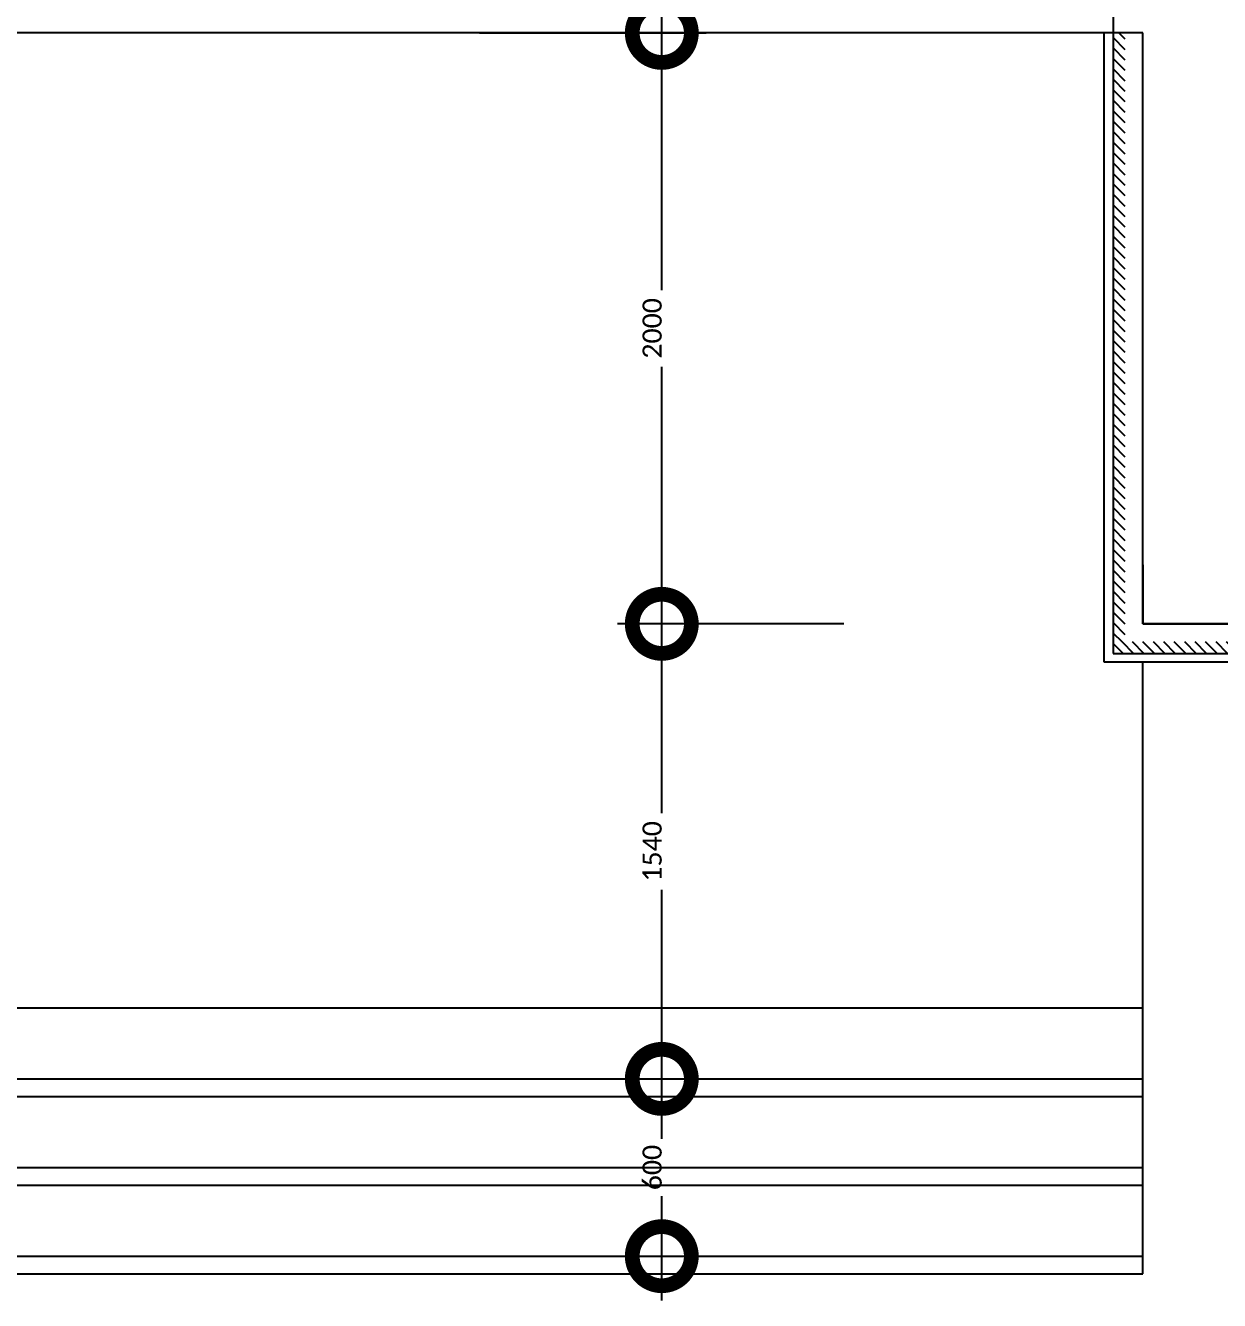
# Model space of a CAD drawing. Header units: metres. Extents: x 22.6 to 101.3, y 9.4 to 67.4.
# Drawn here: x 64.013 to 68.054, y 10.657 to 14.972 of the extents above; entities that cross this region are included whole.
import ezdxf

# ---------------------------------------------------------------- set-up
doc = ezdxf.new("R2010")
doc.units = ezdxf.units.M
doc.layers.add('00', color=252, linetype='Continuous')
doc.layers.add('A-DIM', color=7, linetype='Continuous', lineweight=5)
doc.styles.add('Calibri', font='calibri.ttf', dxfattribs={"height": 0.212639})
doc.dimstyles.new('ECG_Dimn-Detl-100_2', dxfattribs={"dimscale": 0.3048, "dimtxt": 0.25, "dimasz": 1.312336, "dimexe": 0.492126, "dimexo": 0.0625, "dimgap": 0, "dimtad": 1, "dimdec": 0, "dimlfac": 1000, "dimzin": 0, "dimdsep": 46, "dimtxsty": 'Calibri', "dimblk1": 'DOTSMALL', "dimblk2": 'DOTSMALL', "dimsah": 1, "dimcen": 0.09, "dimdle": 0.492126, "dimazin": 0, "dimtfac": 1, "dimtdec": 4, "dimtix": 1, "dimtmove": 0, "dimatfit": 3, "dimfxl": 0.492126, "dimfxlon": 1, "dimtvp": 1, "dimtolj": 1, "dimtzin": 0, "dimarcsym": 2})
pattern_1 = [(135, (0, 0), (-0.0176776695, -0.0176776695), [])]

# ---------------------------------------------------------------- blocks, each defined once
blk = doc.blocks.new('_DotSmall')
at = {"color": 0, "linetype": 'ByBlock', "const_width": 0.5}
blk.add_lwpolyline([(-0.0625, 0, 1), (0.0625, 0, 1)], format="xyb", close=True, dxfattribs=at)

msp = doc.modelspace()

# ---------------------------------------------------------------- hatches: boundary and pattern name
at = {"layer": '00'}
h = msp.add_hatch(dxfattribs=at)
h.set_pattern_fill('FP_2', color=252, style=0, pattern_type=2)
h.set_pattern_definition(pattern_1)
h.paths.add_polyline_path([(67.7339, 12.8873), (67.7339, 14.9473), (67.6939, 14.9473), (67.6939, 12.8873)], flags=0)
h = msp.add_hatch(dxfattribs=at)
h.set_pattern_fill('FP_2', color=252, style=0, pattern_type=2)
h.set_pattern_definition(pattern_1)
h.paths.add_polyline_path([(69.6539, 12.8473), (69.6539, 12.8873), (67.6939, 12.8873), (67.6939, 12.8473), (69.5939, 12.8473)], flags=0)

# ---------------------------------------------------------------- linework, layer by layer
at = {"layer": '00', "color": 252}
for p, q in [((67.6939, 15.1473), (67.6939, 14.9473)), ((67.6939, 14.9473), (57.8942, 14.9473)), ((67.6639, 14.9473), (57.8942, 14.9473)), ((67.6639, 12.8173), (67.6639, 14.9473)), ((67.6939, 14.9473), (67.6939, 12.8473)), ((67.7939, 14.9473), (67.6939, 14.9473)), ((67.7939, 12.9473), (67.7939, 14.9473)), ((67.7939, 13.1473), (67.7939, 12.9473)), ((67.7939, 12.9473), (69.5939, 12.9473)), ((69.5939, 12.9473), (67.7939, 12.9473)), ((69.7239, 12.8173), (67.6639, 12.8173)), ((67.6939, 12.8473), (69.6939, 12.8473)), ((67.7939, 11.4073), (67.7939, 12.8173)), ((59.4942, 11.6473), (67.7939, 11.6473)), ((67.7939, 11.3473), (67.7939, 11.6473)), ((59.4942, 11.4073), (67.7939, 11.4073)), ((59.4942, 11.4073), (67.7939, 11.4073)), ((59.4942, 11.3473), (67.7939, 11.3473)), ((67.7939, 11.0473), (67.7939, 11.3473)), ((59.4942, 11.1073), (67.7939, 11.1073)), ((59.4942, 11.0473), (67.7939, 11.0473)), ((67.7939, 10.7473), (67.7939, 11.0473)), ((59.4942, 10.8073), (67.7939, 10.8073)), ((59.4942, 10.7473), (67.7939, 10.7473))]:
    msp.add_line(p, q, dxfattribs=at)

# ---------------------------------------------------------------- dimensions: what is measured, and where the dimension line sits
at = {"layer": 'A-DIM'}
for base, p1, p2, override in [((66.1664, 14.9473), (66.3164, 12.9473), (66.0164, 14.9473), {"dimpost": '<>', "dimfxl": 2.022375}), ((66.1664, 12.9473), (66.0164, 11.4073), (66.3164, 12.9473), {"dimpost": '<>', "dimfxl": 1.568949}), ((66.1664, 11.4073), (66.0164, 10.8073), (66.0164, 11.4073), {"dimpost": '<>', "dimfxl": 0.6})]:
    msp.add_linear_dim(base=base, p1=p1, p2=p2, angle=90, dimstyle='ECG_Dimn-Detl-100_2', override=override, dxfattribs=at).render()

doc.saveas('drawing.dxf')
